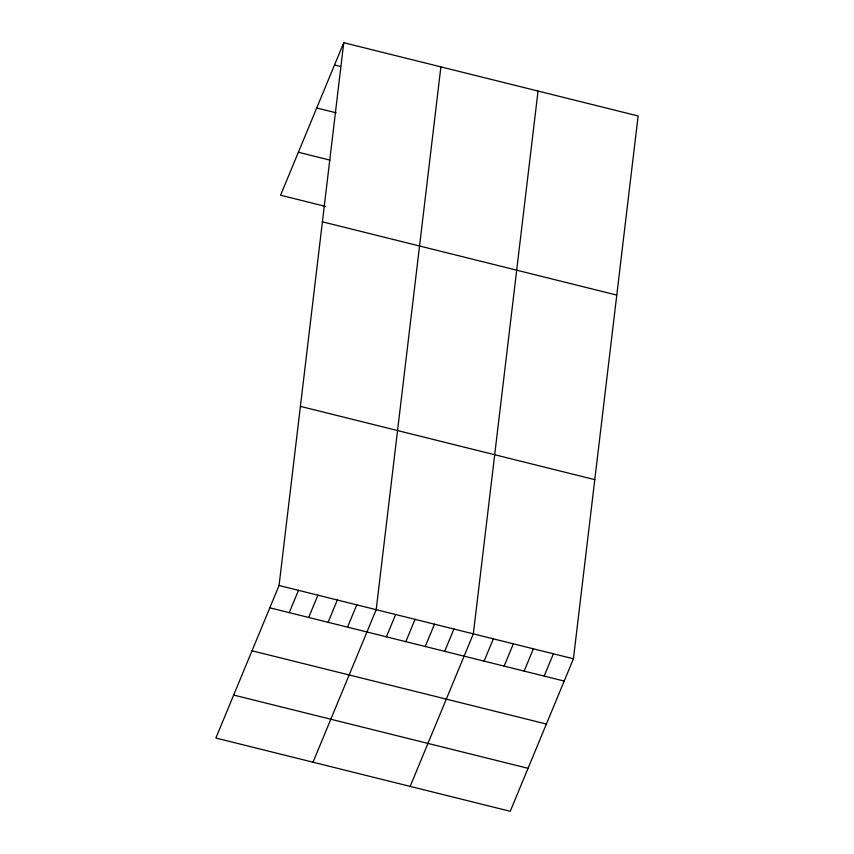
<?xml version="1.0" encoding="UTF-8"?>
<svg xmlns="http://www.w3.org/2000/svg" width="854" height="854" viewBox="0 0 854 854"><rect width="100%" height="100%" fill="white"/><g stroke="black" fill="none" stroke-linecap="round" stroke-linejoin="round"><path stroke-width="1.28" d="M279.055 585.502L343.756 42.7L638.13 115.963L573.429 658.776L510.244 811.3L215.87 738.037L279.055 585.502L573.429 658.776M440.899 66.879L376.198 609.681L313.012 762.216M538.041 91.058L473.34 633.86L410.155 786.395M343.756 42.7L280.571 195.224L325.502 206.412M289.239 612.638L298.484 590.338M308.678 617.474L317.912 595.174M328.107 622.31L337.341 600.01M347.535 627.146L356.769 604.846M386.392 636.817L395.626 614.517M405.821 641.653L415.055 619.353M425.249 646.489L434.483 624.189M444.678 651.324L453.912 629.024M484.122 661.135L493.356 638.845M504.138 666.12L513.371 643.82M524.153 671.105L533.387 648.805M544.169 676.08L553.403 653.79M334.522 65L340.597 66.505M316.717 107.978L336.145 112.803M298.377 152.247L329.954 160.114M322.406 221.826L616.78 295.089M300.405 406.376L594.779 479.649M269.811 607.802L564.184 681.065M252.015 650.78L546.389 724.043M233.676 695.06L528.05 768.322"/></g></svg>
